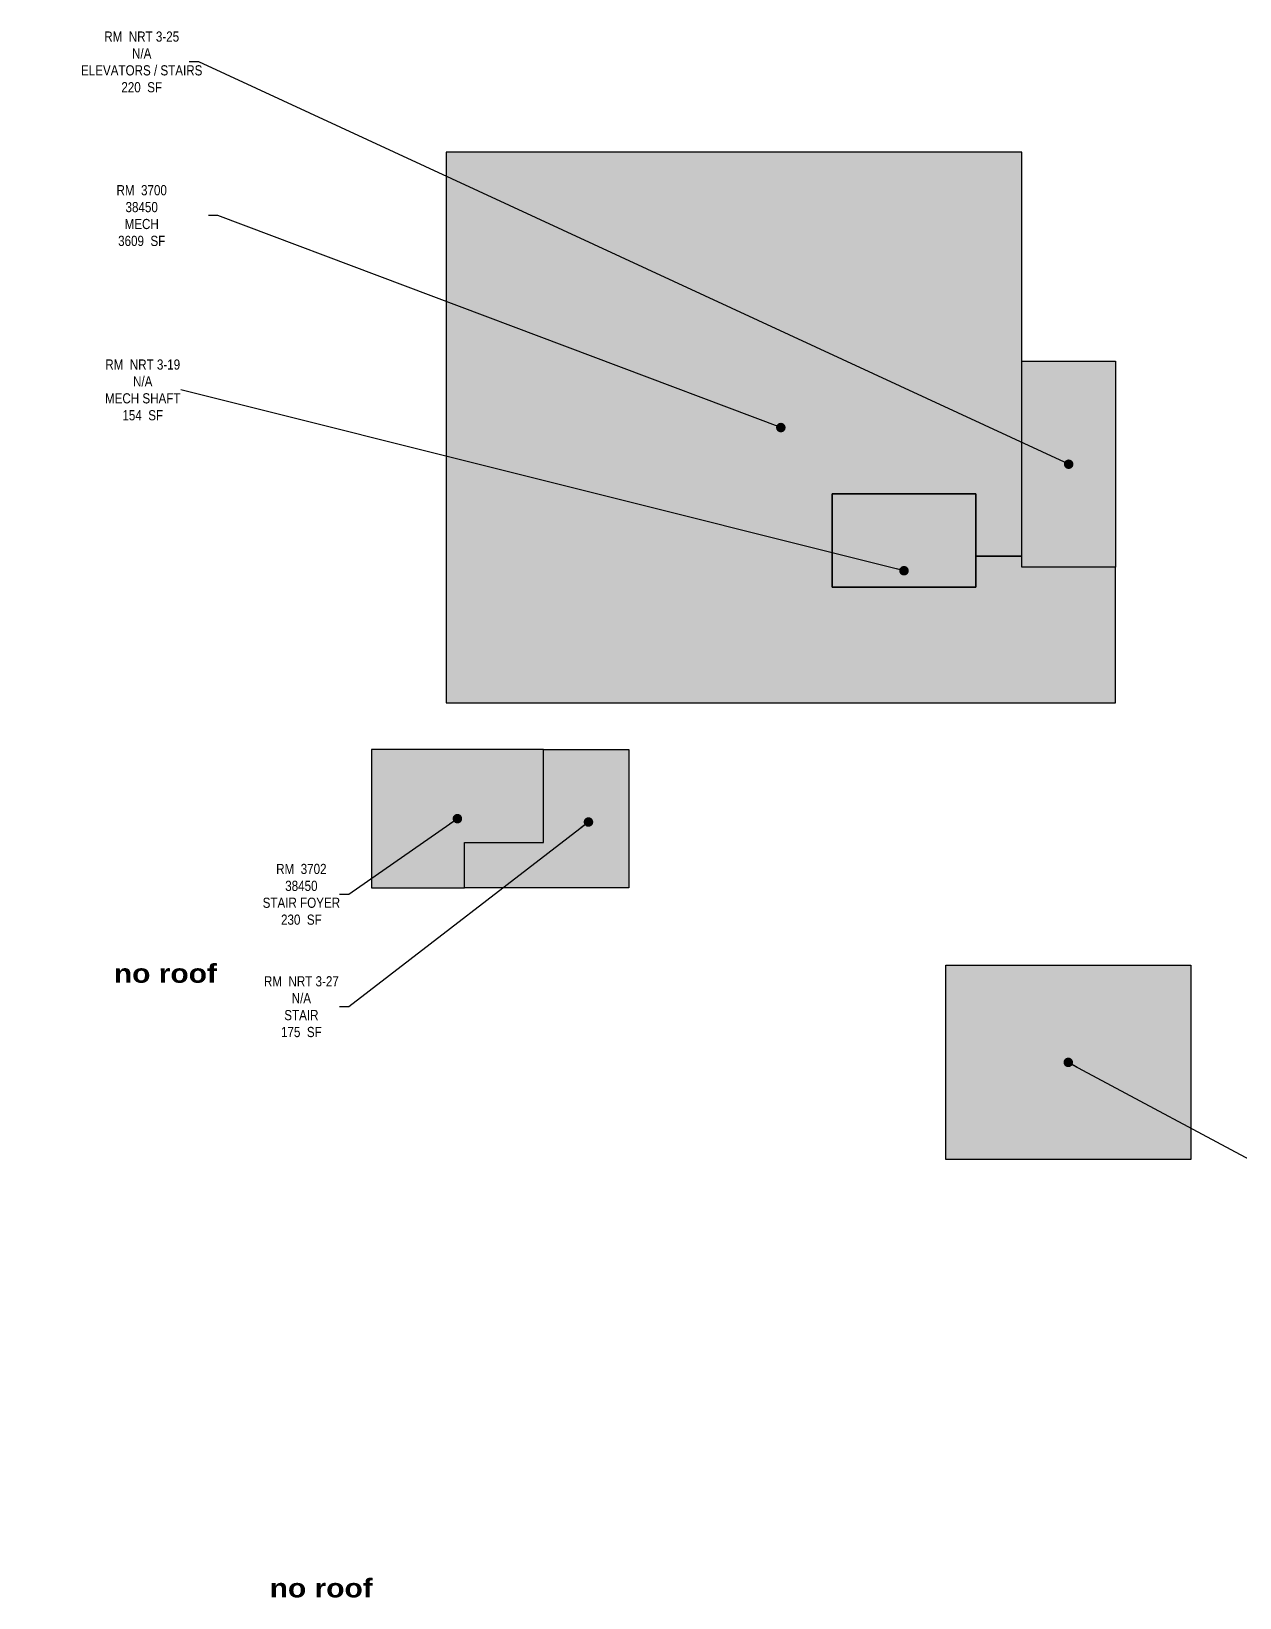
# Model space of a CAD drawing. Header units: inches. Extents: x 276 to 7811, y 1528 to 4873.
# Drawn here: x 276 to 1825, y 1644 to 3653 of the extents above; entities that cross this region are included whole.
import ezdxf

# ---------------------------------------------------------------- set-up
doc = ezdxf.new("R2010")
doc.units = ezdxf.units.IN
doc.header["$MEASUREMENT"] = 0
doc.layers.get('Defpoints').update_dxf_attribs({"color": 31})
for name, color, linetype in [('0-LABEL', 3, 'Continuous'), ('1-NRT', 200, 'Continuous'), ('1-NRT-PTN', 253, 'Continuous'), ('4-OCC', 6, 'Continuous'), ('4-OCC-PTN', 95, 'Continuous')]:
    doc.layers.add(name, color=color, linetype=linetype)
doc.styles.add('ArialB', font='')
doc.styles.add('ArialN', font='ARIALN.TTF')
doc.styles.get('ArialB').set_extended_font_data('Arial Black')
doc.dimstyles.new('AB-195', dxfattribs={"dimscale": 195, "dimtxt": 0.0703125, "dimasz": 0.0625, "dimexe": 0.0625, "dimexo": 0.125, "dimgap": 0.25, "dimtad": 0, "dimdec": 4, "dimrnd": 0.0625, "dimzin": 0, "dimdsep": 46, "dimlunit": 4, "dimtxsty": 'ArialN', "dimblk": 'ARCHTICK', "dimcen": 0.0625, "dimclrd": 256, "dimclre": 256, "dimclrt": 256, "dimadec": 0, "dimazin": 0, "dimtfac": 1, "dimtdec": 4, "dimtofl": 0, "dimtmove": 2, "dimatfit": 3, "dimldrblk": 'DOT', "dimfxl": 0, "dimfrac": 2, "dimtolj": 1, "dimtzin": 0, "dimlwd": -1, "dimlwe": -1, "dimarcsym": 0})

# ---------------------------------------------------------------- blocks, each defined once
blk = doc.blocks.new('_ArchTick')
at = {"const_width": 0.15}
blk.add_lwpolyline([(-0.5, -0.5), (0.5, 0.5)], dxfattribs=at)
blk = doc.blocks.new('_Dot')
at = {"lineweight": -2}
blk.add_line((-0.5, 0), (-1, 0), dxfattribs=at)
at = {"const_width": 0.5}
blk.add_lwpolyline([(-0.25, 0, 1), (0.25, 0, 1)], format="xyb", close=True, dxfattribs=at)

msp = doc.modelspace()

# ---------------------------------------------------------------- hatches: boundary and pattern name
at = {"layer": '1-NRT-PTN'}
for points in [[(1545.500000000044, 3229.500000000158), (1665.500000000044, 3229.500000000158), (1665.500000000045, 2965.500000000158), (1545.500000000043, 2965.500000000158)], [(1302.160790377667, 3059.608624373382), (1302.160790377667, 2939.74270592481), (1486.699289832851, 2939.742705924809), (1486.699289832851, 3059.608624373382)], [(1041.750000000013, 2554.499999999999), (1036.750000000013, 2554.499999999999), (831.250000000013, 2554.5), (831.2500000000133, 2612.5), (932.250000000013, 2612.499999999999), (932.2500000000131, 2731.499999999999), (1041.750000000013, 2731.499999999999)]]:
    msp.add_hatch(color=256, dxfattribs=at).paths.add_polyline_path(points)
at = {"layer": '4-OCC-PTN'}
h = msp.add_hatch(color=55, dxfattribs=at)
h.dxf.hatch_style = 1
h.paths.add_polyline_path([(807.6199770727312, 2791.500000000159), (1665.500000000043, 2791.500000000157), (1665.500000000043, 2965.500000000158), (1545.500000000043, 2965.500000000158), (1545.500000000042, 2979.702930320915), (1486.699289832851, 2979.702930320915), (1486.699289832851, 2939.742705924809), (1302.160790377667, 2939.74270592481), (1302.160790377667, 3059.608624373382), (1486.699289832851, 3059.608624373382), (1486.699289832851, 2979.718555320915), (1545.500000000043, 2979.718555320915), (1545.500000000044, 3497.500000000158), (807.6199770727322, 3497.500000000158)])
for points in [[(932.2500000000131, 2731.499999999999), (711.7500000000131, 2731.499999999999), (711.7500000000128, 2554.499999999999), (831.250000000013, 2554.499999999998), (831.2500000000133, 2612.5), (932.250000000013, 2612.499999999999)], [(1448.000000000053, 2454.999999999999), (1762.00000000005, 2454.999999999999), (1762.00000000005, 2205.999999999999), (1448.000000000053, 2205.999999999999)]]:
    msp.add_hatch(color=55, dxfattribs=at).paths.add_polyline_path(points)

# ---------------------------------------------------------------- linework, layer by layer
at = {"layer": '1-NRT'}
for points in [[(1545.500000000044, 3229.500000000158), (1665.500000000044, 3229.500000000158), (1665.500000000045, 2965.500000000158), (1545.500000000043, 2965.500000000158)], [(1302.160790377667, 3059.608624373382), (1302.160790377667, 2939.74270592481), (1486.699289832851, 2939.742705924809), (1486.699289832851, 3059.608624373382)], [(1041.750000000013, 2554.499999999999), (1036.750000000013, 2554.499999999999), (831.250000000013, 2554.5), (831.2500000000133, 2612.5), (932.250000000013, 2612.499999999999), (932.2500000000131, 2731.499999999999), (1041.750000000013, 2731.499999999999)]]:
    msp.add_lwpolyline(points, close=True, dxfattribs=at)
at = {"layer": '4-OCC'}
for points in [[(807.6199770727312, 2791.500000000159), (1665.500000000043, 2791.500000000157), (1665.500000000043, 2965.500000000158), (1545.500000000043, 2965.500000000158), (1545.500000000042, 2979.702930320915), (1486.699289832851, 2979.702930320915), (1486.699289832851, 2939.742705924809), (1302.160790377667, 2939.74270592481), (1302.160790377667, 3059.608624373382), (1486.699289832851, 3059.608624373382), (1486.699289832851, 2979.718555320915), (1545.500000000043, 2979.718555320915), (1545.500000000044, 3497.500000000158), (807.6199770727322, 3497.500000000158)], [(932.2500000000131, 2731.499999999999), (711.7500000000131, 2731.499999999999), (711.7500000000128, 2554.499999999999), (831.250000000013, 2554.499999999998), (831.2500000000133, 2612.5), (932.250000000013, 2612.499999999999)], [(1448.000000000053, 2454.999999999999), (1762.00000000005, 2454.999999999999), (1762.00000000005, 2205.999999999999), (1448.000000000053, 2205.999999999999)]]:
    msp.add_lwpolyline(points, close=True, dxfattribs=at)

# ---------------------------------------------------------------- texts
at = {"layer": '0-LABEL', "char_height": 13, "attachment_point": 5, "style": 'ArialN'}
for s, insert in [('RM  NRT 3-25\\PN/A\\PELEVATORS / STAIRS\\P220  SF', (417.3582683025234, 3613.30913212757)), ('RM  3700\\P38450\\PMECH\\P3609  SF', (417.3582683025231, 3416.297136651355)), ('RM  NRT 3-19\\PN/A\\PMECH SHAFT\\P154  SF', (418.6822666115695, 3192.746075903451)), ('RM  3702\\P38450\\PSTAIR FOYER\\P230  SF', (622.0185673632295, 2545.929043176819)), ('RM  NRT 3-27\\PN/A\\PSTAIR\\P175  SF', (622.0185673632293, 2401.85309464583))]:
    msp.add_mtext(s, dxfattribs=dict(at, insert=insert))
at = {"layer": 'Defpoints', "style": 'ArialB'}
for p in [(381.682316294682, 2432.601377813633), (581.3708825620341, 1644.427165570949)]:
    msp.add_text('no roof', height=24, rotation=359.9999999999999, dxfattribs=at).set_placement(p)

# ---------------------------------------------------------------- leaders
at = {"layer": '0-LABEL', "annotation_type": 0, "has_hookline": 1}
for points, hookline_direction, text_width in [([(1605.500000000044, 3097.500000000158), (490.4832683025234, 3613.30913212757), (478.2957683025234, 3613.30913212757)], 1, 153.6323328785812), ([(1236.559988536387, 3144.500000000158), (515.0969851381935, 3416.297136651355), (502.9094851381935, 3416.297136651355)], 1, 62.68553888130969), ([(1394.430040105259, 2960.9449922679), (467.4322666115695, 3192.746075903451)], 1, 95.39836289222374), ([(822.000000000013, 2642.999999999999), (682.9560673632295, 2545.929043176819), (670.7685673632295, 2545.929043176819)], 1, 98.41336971350614), ([(990.0000000000127, 2638.666666666665), (682.9560673632293, 2401.85309464583), (670.7685673632293, 2401.85309464583)], 1, 94.12141882673943), ([(1605.000000000052, 2330.499999999999), (1938.166409805555, 2151.827355706862), (1950.353909805555, 2151.827355706862)], 0, 60.6637107776262)]:
    msp.add_leader(points, dimstyle='AB-195', dxfattribs=dict(at, hookline_direction=hookline_direction, text_width=text_width))

doc.saveas('drawing.dxf')
